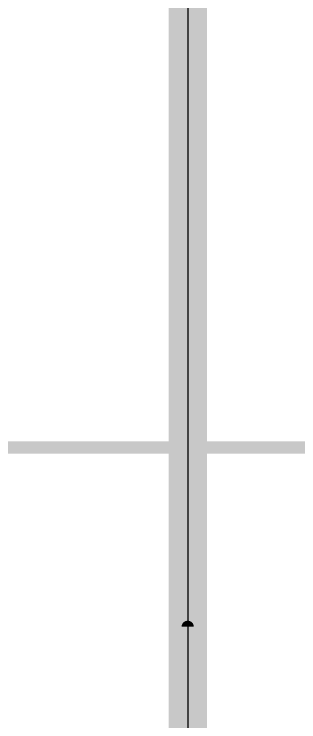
# Model space of a CAD drawing. Extents: x -30 to 87, y -20 to 77.
# Drawn here: x -1.84 to 1.18, y 6.86 to 14.38 of the extents above; entities that cross this region are included whole.
import ezdxf

# ---------------------------------------------------------------- set-up
doc = ezdxf.new("R2010")
doc.units = 0
for name, color, linetype in [('16', 132, 'CONTINUOUS'), ('20', 40, 'CONTINUOUS'), ('47', 253, 'CONTINUOUS')]:
    doc.layers.add(name, color=color, linetype=linetype)

msp = doc.modelspace()

# ---------------------------------------------------------------- linework, layer by layer
at = {"layer": '16', "const_width": 0.4064}
msp.add_lwpolyline([(0, 0), (0, 56.642)], dxfattribs=at)
at = {"layer": '20'}
msp.add_line((0, 53.5), (0, 3), dxfattribs=at)
at = {"layer": '47', "const_width": 0.13}
for points in [[(0, 25.4), (0, -7.538)], [(42.672, 9.779), (-13.126, 9.779)], [(0, 7.874), (0, -20.111)]]:
    msp.add_lwpolyline(points, dxfattribs=at)
at = {"layer": '47', "const_width": 0.065}
msp.add_lwpolyline([(0.0325, 7.874, 1), (-0.0325, 7.874)], format="xyb", dxfattribs=at)

doc.saveas('drawing.dxf')
